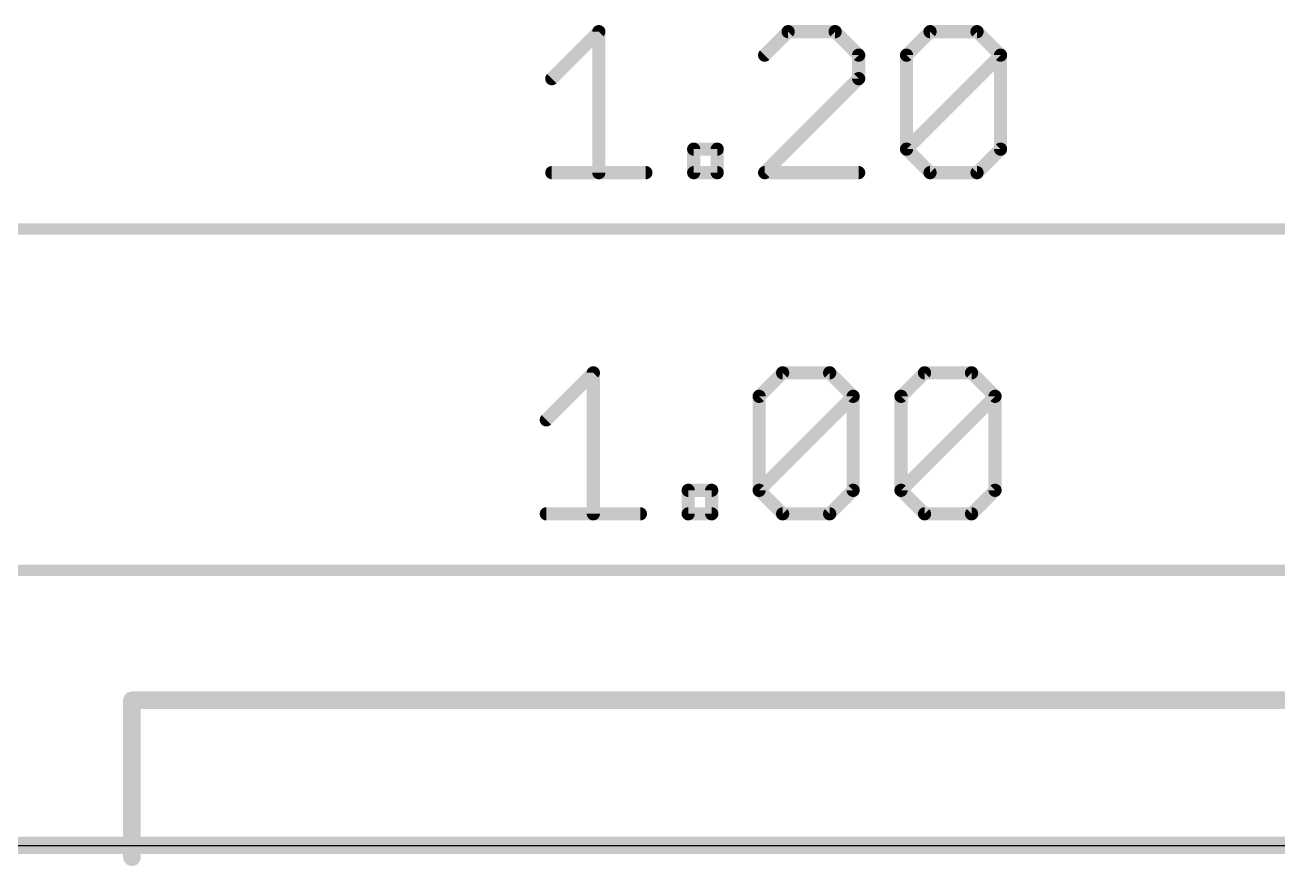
# Model space of a CAD drawing. Extents: x -9.6 to 36.6, y -0.1 to 28.5.
# Drawn here: x 6.76 to 21.21, y 18.81 to 28.52 of the extents above; entities that cross this region are included whole.
import ezdxf

# ---------------------------------------------------------------- set-up
doc = ezdxf.new("R2010")
doc.units = 0
for name, color, linetype in [('1', 12, 'CONTINUOUS'), ('16', 132, 'CONTINUOUS'), ('20', 53, 'CONTINUOUS'), ('21', 40, 'CONTINUOUS'), ('47', 253, 'CONTINUOUS')]:
    doc.layers.add(name, color=color, linetype=linetype)

msp = doc.modelspace()

# ---------------------------------------------------------------- linework, layer by layer
at = {"layer": '1', "const_width": 0.2032}
msp.add_lwpolyline([(0, 19.05), (30.48, 19.05)], dxfattribs=at)
at = {"layer": '16', "const_width": 0.2032}
msp.add_lwpolyline([(0, 19.05), (30.48, 19.05)], dxfattribs=at)
at = {"layer": '20'}
msp.add_line((2.54, 19.05), (27.94, 19.05), dxfattribs=at)
at = {"layer": '21', "const_width": 0.2032}
for points in [[(22.49, 20.724), (7.99, 20.724)], [(7.99, 20.724), (7.99, 18.914)]]:
    msp.add_lwpolyline(points, dxfattribs=at)
at = {"layer": '21', "const_width": 0.1016}
for points in [[(7.99, 20.7748, 1), (7.99, 20.6732)], [(8.0408, 20.724, 1), (7.9392, 20.724)], [(7.9392, 18.914, 1), (8.0408, 18.914)]]:
    msp.add_lwpolyline(points, format="xyb", dxfattribs=at)
at = {"layer": '47'}
for points, const_width in [([(12.8348, 27.8974), (13.3771, 28.4397)], 0.1524), ([(13.3771, 28.4397), (13.3771, 26.8127)], 0.1524), ([(15.5617, 28.4397), (15.2905, 28.1685)], 0.1524), ([(16.104, 28.4397), (15.5617, 28.4397)], 0.1524), ([(16.3752, 28.1685), (16.104, 28.4397)], 0.1524), ([(16.9277, 28.1685), (17.1989, 28.4397)], 0.1524), ([(17.1989, 28.4397), (17.7412, 28.4397)], 0.1524), ([(17.7412, 28.4397), (18.0124, 28.1685)], 0.1524), ([(16.3752, 27.8974), (16.3752, 28.1685)], 0.1524), ([(16.9277, 27.0839), (16.9277, 28.1685)], 0.1524), ([(16.9277, 27.0839), (18.0124, 28.1685)], 0.1524), ([(18.0124, 28.1685), (18.0124, 27.0839)], 0.1524), ([(15.2905, 26.8127), (16.3752, 27.8974)], 0.1524), ([(14.472, 26.8127), (14.472, 27.0839)], 0.1524), ([(14.472, 27.0839), (14.7431, 27.0839)], 0.1524), ([(14.7431, 27.0839), (14.7431, 26.8127)], 0.1524), ([(17.1989, 26.8127), (16.9277, 27.0839)], 0.1524), ([(18.0124, 27.0839), (17.7412, 26.8127)], 0.1524), ([(12.8348, 26.8127), (13.9195, 26.8127)], 0.1524), ([(14.7431, 26.8127), (14.472, 26.8127)], 0.1524), ([(16.3752, 26.8127), (15.2905, 26.8127)], 0.1524), ([(17.7412, 26.8127), (17.1989, 26.8127)], 0.1524), ([(0.065, 26.162), (30.415, 26.162)], 0.13), ([(12.7713, 23.9604), (13.3136, 24.5027)], 0.1524), ([(13.3136, 24.5027), (13.3136, 22.8757)], 0.1524), ([(15.227, 24.2315), (15.4982, 24.5027)], 0.1524), ([(15.4982, 24.5027), (16.0405, 24.5027)], 0.1524), ([(16.0405, 24.5027), (16.3117, 24.2315)], 0.1524), ([(16.8642, 24.2315), (17.1354, 24.5027)], 0.1524), ([(17.1354, 24.5027), (17.6777, 24.5027)], 0.1524), ([(17.6777, 24.5027), (17.9489, 24.2315)], 0.1524), ([(15.227, 23.1469), (15.227, 24.2315)], 0.1524), ([(15.227, 23.1469), (16.3117, 24.2315)], 0.1524), ([(16.3117, 24.2315), (16.3117, 23.1469)], 0.1524), ([(16.8642, 23.1469), (16.8642, 24.2315)], 0.1524), ([(16.8642, 23.1469), (17.9489, 24.2315)], 0.1524), ([(17.9489, 24.2315), (17.9489, 23.1469)], 0.1524), ([(14.4085, 22.8757), (14.4085, 23.1469)], 0.1524), ([(14.4085, 23.1469), (14.6796, 23.1469)], 0.1524), ([(14.6796, 23.1469), (14.6796, 22.8757)], 0.1524), ([(15.4982, 22.8757), (15.227, 23.1469)], 0.1524), ([(16.3117, 23.1469), (16.0405, 22.8757)], 0.1524), ([(17.1354, 22.8757), (16.8642, 23.1469)], 0.1524), ([(17.9489, 23.1469), (17.6777, 22.8757)], 0.1524), ([(12.7713, 22.8757), (13.856, 22.8757)], 0.1524), ([(14.6796, 22.8757), (14.4085, 22.8757)], 0.1524), ([(16.0405, 22.8757), (15.4982, 22.8757)], 0.1524), ([(17.6777, 22.8757), (17.1354, 22.8757)], 0.1524), ([(2.478, 22.225), (27.875, 22.225)], 0.13)]:
    msp.add_lwpolyline(points, dxfattribs=dict(at, const_width=const_width))
at = {"layer": '47', "const_width": 0.0762}
for points in [[(13.4152, 28.4397, 1), (13.339, 28.4397)], [(13.4041, 28.4127, 1), (13.3502, 28.4666)], [(15.5617, 28.4778, 1), (15.5617, 28.4016)], [(15.5886, 28.4127, 1), (15.5348, 28.4666)], [(16.131, 28.4666, 1), (16.0771, 28.4127)], [(16.104, 28.4016, 1), (16.104, 28.4778)], [(17.1989, 28.4778, 1), (17.1989, 28.4016)], [(17.2258, 28.4127, 1), (17.1719, 28.4666)], [(17.7681, 28.4666, 1), (17.7143, 28.4127)], [(17.7412, 28.4016, 1), (17.7412, 28.4778)], [(15.2636, 28.1955, 1), (15.3175, 28.1416)], [(16.4133, 28.1685, 1), (16.3371, 28.1685)], [(16.3483, 28.1416, 1), (16.4021, 28.1955)], [(16.9658, 28.1685, 1), (16.8896, 28.1685)], [(16.9008, 28.1955, 1), (16.9546, 28.1416)], [(18.0505, 28.1685, 1), (17.9743, 28.1685)], [(18.0393, 28.1416, 1), (17.9854, 28.1955)], [(17.9854, 28.1416, 1), (18.0393, 28.1955)], [(12.8079, 27.9243, 1), (12.8618, 27.8704)], [(16.3371, 27.8974, 1), (16.4133, 27.8974)], [(16.4021, 27.8704, 1), (16.3483, 27.9243)], [(14.5101, 27.0839, 1), (14.4339, 27.0839)], [(14.472, 27.122, 1), (14.472, 27.0458)], [(14.7812, 27.0839, 1), (14.705, 27.0839)], [(14.7431, 27.0458, 1), (14.7431, 27.122)], [(16.9546, 27.1108, 1), (16.9008, 27.0569)], [(16.9008, 27.1108, 1), (16.9546, 27.0569)], [(16.8896, 27.0839, 1), (16.9658, 27.0839)], [(17.9743, 27.0839, 1), (18.0505, 27.0839)], [(18.0393, 27.0569, 1), (17.9854, 27.1108)], [(12.8348, 26.8508, 1), (12.8348, 26.7746)], [(13.339, 26.8127, 1), (13.4152, 26.8127)], [(13.9195, 26.7746, 1), (13.9195, 26.8508)], [(14.472, 26.8508, 1), (14.472, 26.7746)], [(14.4339, 26.8127, 1), (14.5101, 26.8127)], [(14.705, 26.8127, 1), (14.7812, 26.8127)], [(14.7431, 26.7746, 1), (14.7431, 26.8508)], [(15.2905, 26.8508, 1), (15.2905, 26.7746)], [(15.2636, 26.8396, 1), (15.3175, 26.7858)], [(16.3752, 26.7746, 1), (16.3752, 26.8508)], [(17.1989, 26.8508, 1), (17.1989, 26.7746)], [(17.1719, 26.7858, 1), (17.2258, 26.8396)], [(17.7143, 26.8396, 1), (17.7681, 26.7858)], [(17.7412, 26.7746, 1), (17.7412, 26.8508)], [(13.3517, 24.5027, 1), (13.2755, 24.5027)], [(13.3406, 24.4757, 1), (13.2867, 24.5296)], [(15.4982, 24.5408, 1), (15.4982, 24.4646)], [(15.5251, 24.4757, 1), (15.4713, 24.5296)], [(16.0675, 24.5296, 1), (16.0136, 24.4757)], [(16.0405, 24.4646, 1), (16.0405, 24.5408)], [(17.1354, 24.5408, 1), (17.1354, 24.4646)], [(17.1623, 24.4757, 1), (17.1084, 24.5296)], [(17.7046, 24.5296, 1), (17.6508, 24.4757)], [(17.6777, 24.4646, 1), (17.6777, 24.5408)], [(15.2651, 24.2315, 1), (15.1889, 24.2315)], [(15.2001, 24.2585, 1), (15.254, 24.2046)], [(16.3498, 24.2315, 1), (16.2736, 24.2315)], [(16.3386, 24.2046, 1), (16.2848, 24.2585)], [(16.2848, 24.2046, 1), (16.3386, 24.2585)], [(16.9023, 24.2315, 1), (16.8261, 24.2315)], [(16.8373, 24.2585, 1), (16.8911, 24.2046)], [(17.987, 24.2315, 1), (17.9108, 24.2315)], [(17.9758, 24.2046, 1), (17.9219, 24.2585)], [(17.9219, 24.2046, 1), (17.9758, 24.2585)], [(12.7444, 23.9873, 1), (12.7983, 23.9334)], [(14.4466, 23.1469, 1), (14.3704, 23.1469)], [(14.4085, 23.185, 1), (14.4085, 23.1088)], [(14.7177, 23.1469, 1), (14.6415, 23.1469)], [(14.6796, 23.1088, 1), (14.6796, 23.185)], [(15.254, 23.1738, 1), (15.2001, 23.1199)], [(15.2001, 23.1738, 1), (15.254, 23.1199)], [(15.1889, 23.1469, 1), (15.2651, 23.1469)], [(16.2736, 23.1469, 1), (16.3498, 23.1469)], [(16.3386, 23.1199, 1), (16.2848, 23.1738)], [(16.8911, 23.1738, 1), (16.8373, 23.1199)], [(16.8373, 23.1738, 1), (16.8911, 23.1199)], [(16.8261, 23.1469, 1), (16.9023, 23.1469)], [(17.9108, 23.1469, 1), (17.987, 23.1469)], [(17.9758, 23.1199, 1), (17.9219, 23.1738)], [(12.7713, 22.9138, 1), (12.7713, 22.8376)], [(13.2755, 22.8757, 1), (13.3517, 22.8757)], [(13.856, 22.8376, 1), (13.856, 22.9138)], [(14.4085, 22.9138, 1), (14.4085, 22.8376)], [(14.3704, 22.8757, 1), (14.4466, 22.8757)], [(14.6415, 22.8757, 1), (14.7177, 22.8757)], [(14.6796, 22.8376, 1), (14.6796, 22.9138)], [(15.4982, 22.9138, 1), (15.4982, 22.8376)], [(15.4713, 22.8488, 1), (15.5251, 22.9026)], [(16.0136, 22.9026, 1), (16.0675, 22.8488)], [(16.0405, 22.8376, 1), (16.0405, 22.9138)], [(17.1354, 22.9138, 1), (17.1354, 22.8376)], [(17.1084, 22.8488, 1), (17.1623, 22.9026)], [(17.6508, 22.9026, 1), (17.7046, 22.8488)], [(17.6777, 22.8376, 1), (17.6777, 22.9138)]]:
    msp.add_lwpolyline(points, format="xyb", dxfattribs=at)

doc.saveas('drawing.dxf')
